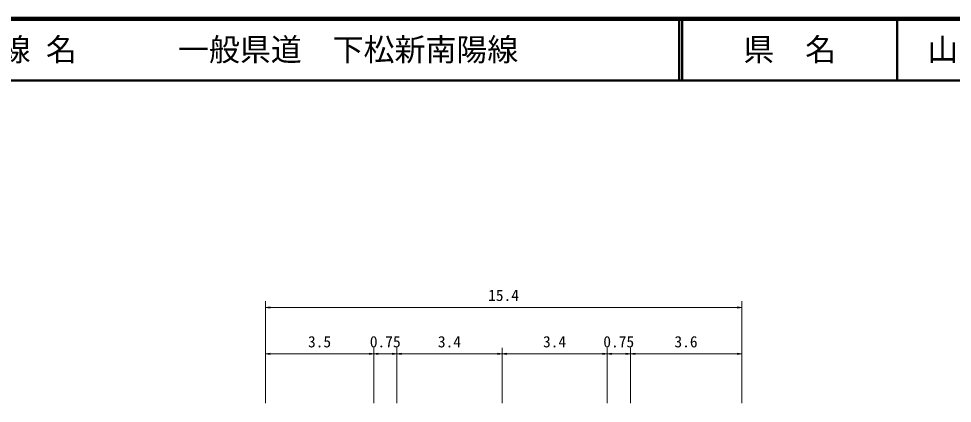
# Model space of a CAD drawing. Units: millimetres on the paper, enlarged 1000 times, with parts at other scales. Extents: x 40000 to 680000, y 20000 to 380000.
# Drawn here: x 190969 to 341926, y 317790 to 380000 of the extents above; entities that cross this region are included whole.
import ezdxf
from ezdxf.enums import TextEntityAlignment as Align

# ---------------------------------------------------------------- set-up
doc = ezdxf.new("R2010")
doc.units = ezdxf.units.MM
doc.header["$LTSCALE"] = 1000
for name, color, linetype, lineweight in [('M-STR-HTXT', 7, 'Continuous', 13), ('M-TTL', 2, 'Continuous', 140), ('M-TTL-LINE', 7, 'Continuous', 50)]:
    doc.layers.add(name, color=color, linetype=linetype, lineweight=lineweight)
doc.layers.add('M-TTL-TXT', color=7, linetype='Continuous')
doc.styles.add('ＭＳ ゴシック', font='')
doc.styles.get('ＭＳ ゴシック').set_extended_font_data('MS Gothic')

# ---------------------------------------------------------------- blocks, each defined once
blk = doc.blocks.new('open_arrow')
at = {"color": 0, "linetype": 'Continuous', "lineweight": -2}
blk.add_lwpolyline([(7.5, 1.25), (0, 0), (7.5, -1.25)], dxfattribs=at)

msp = doc.modelspace()

# ---------------------------------------------------------------- linework, layer by layer
at = {"layer": 'M-STR-HTXT'}
for p, q in [((230870, 317790), (230870, 334290)), ((307870, 317790), (307870, 334290)), ((230870, 333290), (307870, 333290)), ((230870, 317790), (230870, 326790)), ((248370, 317790), (248370, 326790)), ((248370, 317790), (248370, 326790)), ((252120, 317790), (252120, 326790)), ((252120, 317790), (252120, 326790)), ((269120, 317790), (269120, 326790)), ((269120, 317790), (269120, 326790)), ((286120, 317790), (286120, 326790)), ((286120, 317790), (286120, 326790)), ((289870, 317790), (289870, 326790)), ((289870, 317790), (289870, 326790)), ((307870, 317790), (307870, 326790)), ((230870, 325790), (248370, 325790)), ((248370, 325790), (252120, 325790)), ((252120, 325790), (269120, 325790)), ((269120, 325790), (286120, 325790)), ((286120, 325790), (289870, 325790)), ((289870, 325790), (307870, 325790))]:
    msp.add_line(p, q, dxfattribs=at)
at = {"layer": 'M-TTL'}
msp.add_line((680000, 380000), (40000, 380000), dxfattribs=at)
at = {"layer": 'M-TTL-LINE'}
for p, q in [((297750, 380000), (297750, 370000)), ((298250, 380000), (298250, 370000)), ((333000, 380000), (333000, 370000)), ((40000, 370000), (680000, 370000))]:
    msp.add_line(p, q, dxfattribs=at)

# ---------------------------------------------------------------- block references
at = {"layer": 'M-STR-HTXT', "xscale": 100, "yscale": 100}
for p in [(230870, 333290), (230870, 325790), (248370, 325790), (252120, 325790), (269120, 325790), (286120, 325790), (289870, 325790)]:
    msp.add_blockref('open_arrow', p, dxfattribs=at)
at = {"layer": 'M-STR-HTXT', "xscale": 100, "yscale": 100, "rotation": 180}
for p in [(307870, 333290), (248370, 325790), (252120, 325790), (269120, 325790), (286120, 325790), (289870, 325790), (307870, 325790)]:
    msp.add_blockref('open_arrow', p, dxfattribs=at)

# ---------------------------------------------------------------- texts
at = {"layer": 'M-STR-HTXT', "style": 'ＭＳ ゴシック'}
for s, p in [('15.4', (266870, 333790)), ('3.5', (237745, 326290)), ('0.75', (247745, 326290)), ('3.4', (258745, 326290)), ('3.4', (275745, 326290)), ('0.75', (285495, 326290)), ('3.6', (296995, 326290))]:
    msp.add_text(s, height=1833, dxfattribs=at).set_placement(p, align=Align.BOTTOM_LEFT)
at = {"layer": 'M-TTL-TXT', "style": 'ＭＳ ゴシック'}
for s, p in [('路 線 名', (180380, 375000)), ('一般県道\u3000下松新南陽線', (216734, 375000))]:
    msp.add_text(s, height=3666, dxfattribs=at).set_placement(p, align=Align.MIDDLE_LEFT)
for s, p in [('県\u3000名', (315625, 375000)), ('山\u3000口\u3000県', (350375, 375000))]:
    msp.add_text(s, height=3666, dxfattribs=at).set_placement(p, align=Align.MIDDLE_CENTER)

doc.saveas('drawing.dxf')
